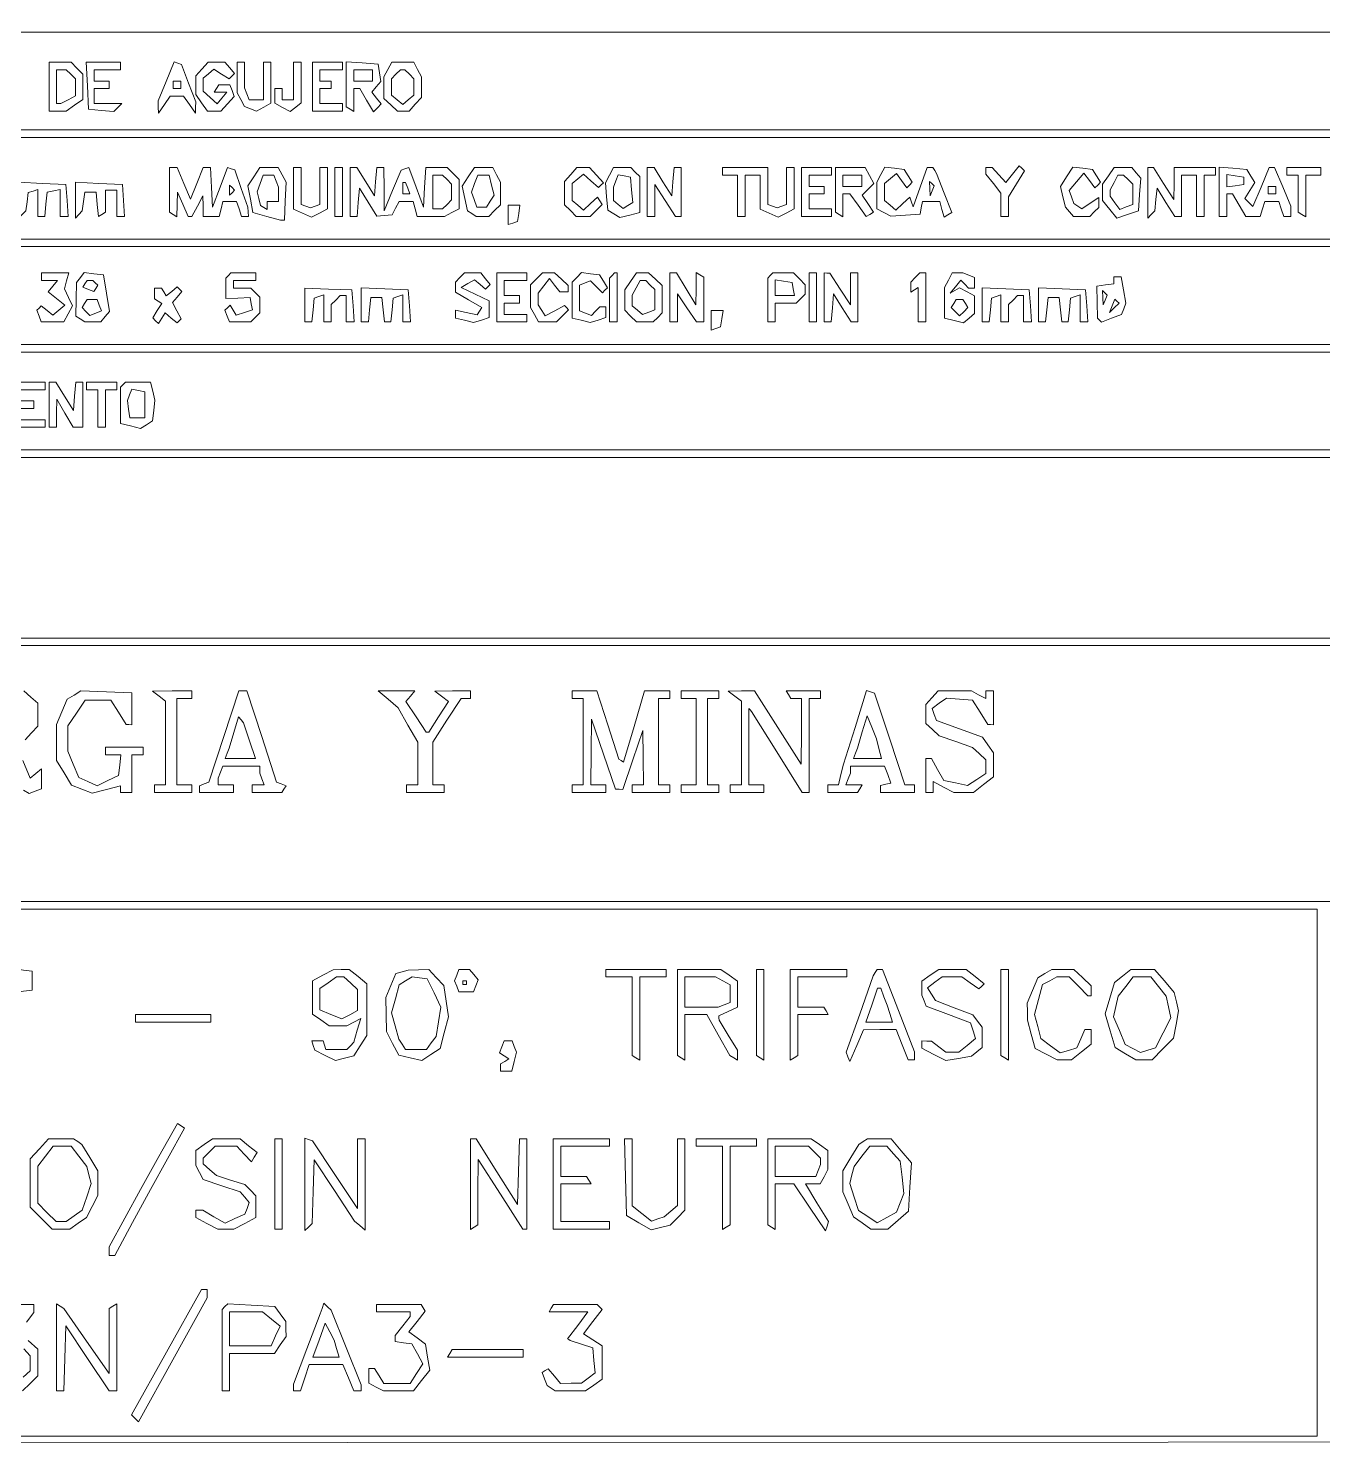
# Paper-space layout 'AN-04-DGE-016' of a CAD drawing. Header units: metres, sheet in millimetres. Extents: x 12 to 194, y 4 to 291.
# Drawn here: x 128.34 to 171.49, y 24.58 to 71.73 of the extents above; entities that cross this region are included whole.
import ezdxf

# ---------------------------------------------------------------- set-up
doc = ezdxf.new("R2010")
doc.units = ezdxf.units.M
doc.layers.add('DGE_CONTORNOS', color=7, linetype='Continuous', lineweight=0)
doc.layers.add('DGE_DATOS', color=7, linetype='Continuous', lineweight=0)

# ---------------------------------------------------------------- blocks, each defined once
blk = doc.blocks.new('LP_REF_DGE_MT_016')
at = {"layer": 'DGE_CONTORNOS'}
for points in [[(29.573, 147.42), (29.573, 24.576), (111.629, 24.607), (193.685, 24.639), (193.716, 147.451), (193.747, 270.264), (111.66, 270.264), (29.573, 270.264)], [(181.08, 69.976), (181.08, 68.346), (121.38, 68.346), (61.68, 68.346), (61.68, 69.976), (61.68, 71.607), (121.38, 71.607), (181.08, 71.607)], [(129.031, 69.788), (129.031, 68.973), (129.316, 68.973), (129.602, 68.973), (129.881, 69.168), (130.159, 69.363), (130.159, 69.786), (130.159, 70.209), (129.962, 70.406), (129.765, 70.603), (129.398, 70.603), (129.031, 70.603)], [(129.758, 70.202), (129.909, 70.051), (129.909, 69.767), (129.909, 69.483), (129.666, 69.354), (129.423, 69.224), (129.352, 69.224), (129.282, 69.224), (129.282, 69.788), (129.282, 70.352), (129.445, 70.352), (129.608, 70.352)], [(130.31, 69.819), (130.348, 69.036), (130.771, 68.995), (131.195, 68.955), (131.329, 69.089), (131.464, 69.224), (131, 69.224), (130.536, 69.224), (130.536, 69.475), (130.536, 69.725), (130.787, 69.725), (131.037, 69.725), (131.037, 69.851), (131.037, 69.976), (130.787, 69.976), (130.536, 69.976), (130.536, 70.164), (130.536, 70.352), (130.975, 70.352), (131.414, 70.352), (131.414, 70.478), (131.414, 70.603), (130.843, 70.603), (130.273, 70.603)], [(132.937, 69.964), (132.668, 69.316), (132.674, 69.113), (132.681, 68.91), (132.878, 69.192), (133.075, 69.475), (133.295, 69.475), (133.515, 69.475), (133.712, 69.192), (133.909, 68.91), (133.915, 69.098), (133.922, 69.286), (133.685, 69.909), (133.449, 70.531), (133.328, 70.571), (133.207, 70.612)], [(134.13, 70.374), (133.922, 70.145), (133.922, 69.837), (133.922, 69.53), (134.117, 69.252), (134.313, 68.973), (134.537, 68.973), (134.761, 68.973), (134.984, 69.219), (135.207, 69.465), (135.133, 69.658), (135.059, 69.851), (134.874, 69.851), (134.689, 69.851), (134.612, 69.725), (134.534, 69.6), (134.745, 69.6), (134.956, 69.6), (134.797, 69.409), (134.639, 69.217), (134.406, 69.428), (134.173, 69.639), (134.173, 69.855), (134.173, 70.071), (134.351, 70.219), (134.529, 70.367), (134.784, 70.208), (135.039, 70.048), (135.126, 70.135), (135.212, 70.221), (135.053, 70.412), (134.895, 70.603), (134.616, 70.603), (134.337, 70.603)], [(135.302, 70.093), (135.302, 69.583), (135.424, 69.356), (135.546, 69.128), (135.746, 69.051), (135.947, 68.974), (136.189, 69.103), (136.43, 69.233), (136.43, 69.918), (136.43, 70.603), (136.305, 70.603), (136.18, 70.603), (136.18, 69.976), (136.18, 69.349), (135.942, 69.349), (135.705, 69.349), (135.629, 69.548), (135.552, 69.746), (135.552, 70.175), (135.552, 70.603), (135.427, 70.603), (135.302, 70.603)], [(137.183, 69.976), (137.183, 69.349), (136.995, 69.349), (136.807, 69.349), (136.807, 69.537), (136.807, 69.725), (136.681, 69.725), (136.556, 69.725), (136.556, 69.479), (136.556, 69.233), (136.815, 69.094), (137.074, 68.955), (137.254, 69.105), (137.434, 69.254), (137.434, 69.929), (137.434, 70.603), (137.308, 70.603), (137.183, 70.603)], [(137.81, 69.788), (137.81, 68.973), (138.312, 68.973), (138.813, 68.973), (138.813, 69.098), (138.813, 69.224), (138.437, 69.224), (138.061, 69.224), (138.061, 69.475), (138.061, 69.725), (138.249, 69.725), (138.437, 69.725), (138.437, 69.851), (138.437, 69.976), (138.249, 69.976), (138.061, 69.976), (138.061, 70.164), (138.061, 70.352), (138.437, 70.352), (138.813, 70.352), (138.813, 70.478), (138.813, 70.603), (138.312, 70.603), (137.81, 70.603)], [(138.939, 69.865), (138.939, 69.113), (139.064, 69.036), (139.19, 68.958), (139.19, 69.342), (139.19, 69.725), (139.288, 69.725), (139.386, 69.725), (139.615, 69.338), (139.844, 68.95), (139.976, 69.082), (140.107, 69.213), (139.947, 69.407), (139.786, 69.6), (139.936, 69.781), (140.087, 69.962), (140.046, 70.251), (140.005, 70.541), (139.472, 70.579), (138.939, 70.618)], [(139.817, 70.164), (139.817, 69.976), (139.503, 69.976), (139.19, 69.976), (139.19, 70.164), (139.19, 70.352), (139.503, 70.352), (139.817, 70.352)], [(140.323, 70.361), (140.193, 70.118), (140.193, 69.753), (140.193, 69.388), (140.422, 69.18), (140.652, 68.973), (140.842, 68.973), (141.032, 68.973), (141.24, 69.202), (141.447, 69.432), (141.447, 69.775), (141.447, 70.118), (141.317, 70.361), (141.188, 70.603), (140.82, 70.603), (140.453, 70.603)], [(141.046, 70.202), (141.196, 70.051), (141.196, 69.778), (141.196, 69.505), (141.008, 69.349), (140.82, 69.193), (140.632, 69.349), (140.444, 69.505), (140.444, 69.778), (140.444, 70.051), (140.594, 70.202), (140.745, 70.352), (140.82, 70.352), (140.895, 70.352)], [(133.42, 69.851), (133.42, 69.725), (133.295, 69.725), (133.17, 69.725), (133.17, 69.851), (133.17, 69.976), (133.295, 69.976), (133.42, 69.976)], [(181.08, 66.402), (181.08, 64.709), (121.38, 64.709), (61.68, 64.709), (61.68, 66.402), (61.68, 68.095), (121.38, 68.095), (181.08, 68.095)], [(133.044, 66.347), (133.044, 65.601), (133.17, 65.524), (133.295, 65.446), (133.305, 65.861), (133.315, 66.276), (133.494, 65.869), (133.672, 65.461), (133.73, 65.461), (133.789, 65.461), (133.976, 65.806), (134.163, 66.151), (134.168, 65.806), (134.173, 65.461), (134.435, 65.461), (134.698, 65.461), (134.764, 65.712), (134.829, 65.963), (135.057, 65.963), (135.285, 65.963), (135.364, 65.712), (135.444, 65.461), (135.561, 65.461), (135.678, 65.461), (135.668, 65.618), (135.658, 65.775), (135.44, 66.394), (135.222, 67.014), (135.099, 67.055), (134.976, 67.096), (134.731, 66.435), (134.486, 65.775), (134.449, 66.433), (134.411, 67.092), (134.291, 67.092), (134.171, 67.092), (133.961, 66.567), (133.751, 66.042), (133.528, 66.567), (133.305, 67.092), (133.175, 67.092), (133.044, 67.092)], [(135.861, 66.789), (135.663, 66.485), (135.747, 66.038), (135.83, 65.591), (136.287, 65.464), (136.744, 65.337), (136.811, 65.337), (136.878, 65.336), (136.905, 65.971), (136.933, 66.605), (136.803, 66.848), (136.672, 67.092), (136.366, 67.092), (136.06, 67.092)], [(137.183, 66.399), (137.183, 65.707), (137.481, 65.571), (137.778, 65.435), (138.045, 65.578), (138.312, 65.721), (138.312, 66.406), (138.312, 67.092), (138.186, 67.092), (138.061, 67.092), (138.061, 66.478), (138.061, 65.864), (137.904, 65.807), (137.747, 65.749), (137.591, 65.804), (137.434, 65.858), (137.434, 66.475), (137.434, 67.092), (137.308, 67.092), (137.183, 67.092)], [(138.563, 66.276), (138.563, 65.461), (138.688, 65.461), (138.813, 65.461), (138.813, 66.276), (138.813, 67.092), (138.688, 67.092), (138.563, 67.092)], [(139.064, 66.276), (139.064, 65.461), (139.182, 65.461), (139.3, 65.461), (139.339, 65.932), (139.378, 66.402), (139.665, 65.94), (139.953, 65.478), (140.208, 65.497), (140.464, 65.516), (140.584, 65.74), (140.704, 65.963), (140.935, 65.963), (141.167, 65.963), (141.233, 65.712), (141.298, 65.461), (141.757, 65.461), (142.216, 65.461), (142.459, 65.591), (142.701, 65.721), (142.701, 66.209), (142.701, 66.698), (142.504, 66.895), (142.307, 67.092), (141.947, 67.092), (141.586, 67.092), (141.548, 66.433), (141.51, 65.775), (141.265, 66.435), (141.02, 67.096), (140.893, 67.053), (140.766, 67.011), (140.485, 66.33), (140.205, 65.649), (140.199, 66.371), (140.193, 67.092), (140.075, 67.092), (139.957, 67.092), (139.918, 66.621), (139.879, 66.151), (139.587, 66.621), (139.295, 67.092), (139.179, 67.092), (139.064, 67.092)], [(143.007, 66.783), (142.805, 66.475), (142.894, 66.062), (142.984, 65.649), (143.125, 65.557), (143.266, 65.465), (143.476, 65.463), (143.687, 65.461), (143.884, 65.658), (144.081, 65.855), (144.081, 66.231), (144.081, 66.606), (143.951, 66.849), (143.821, 67.092), (143.515, 67.092), (143.209, 67.092)], [(146.421, 66.862), (146.213, 66.633), (146.213, 66.244), (146.213, 65.855), (146.41, 65.658), (146.607, 65.461), (146.84, 65.461), (147.073, 65.461), (147.271, 65.66), (147.47, 65.858), (147.393, 65.981), (147.317, 66.105), (147.081, 65.891), (146.845, 65.677), (146.655, 65.836), (146.464, 65.994), (146.464, 66.276), (146.464, 66.559), (146.655, 66.717), (146.845, 66.875), (147.094, 66.65), (147.344, 66.424), (147.426, 66.506), (147.508, 66.588), (147.28, 66.84), (147.052, 67.092), (146.84, 67.092), (146.628, 67.092)], [(147.715, 66.836), (147.578, 66.579), (147.617, 66.127), (147.656, 65.675), (147.856, 65.55), (148.056, 65.424), (148.389, 65.508), (148.722, 65.591), (148.722, 66.191), (148.722, 66.791), (148.571, 66.941), (148.421, 67.092), (148.137, 67.092), (147.852, 67.092)], [(148.972, 66.276), (148.972, 65.461), (149.098, 65.461), (149.223, 65.461), (149.225, 65.994), (149.227, 66.527), (149.57, 65.995), (149.913, 65.463), (150.007, 65.462), (150.101, 65.461), (150.101, 66.276), (150.101, 67.092), (149.983, 67.092), (149.866, 67.092), (149.827, 66.621), (149.788, 66.151), (149.495, 66.621), (149.203, 67.092), (149.088, 67.092), (148.972, 67.092)], [(151.481, 66.966), (151.481, 66.841), (151.732, 66.841), (151.983, 66.841), (151.983, 66.151), (151.983, 65.461), (152.108, 65.461), (152.233, 65.461), (152.233, 66.151), (152.233, 66.841), (152.484, 66.841), (152.735, 66.841), (152.735, 66.274), (152.735, 65.707), (153.033, 65.571), (153.33, 65.435), (153.597, 65.578), (153.864, 65.721), (153.864, 66.406), (153.864, 67.092), (153.738, 67.092), (153.613, 67.092), (153.613, 66.478), (153.613, 65.864), (153.456, 65.807), (153.299, 65.749), (153.143, 65.804), (152.986, 65.858), (152.986, 66.475), (152.986, 67.092), (152.233, 67.092), (151.481, 67.092)], [(154.115, 66.276), (154.115, 65.461), (154.616, 65.461), (155.118, 65.461), (155.118, 65.587), (155.118, 65.712), (154.742, 65.712), (154.365, 65.712), (154.365, 65.963), (154.365, 66.214), (154.616, 66.214), (154.867, 66.214), (154.867, 66.339), (154.867, 66.465), (154.616, 66.465), (154.365, 66.465), (154.365, 66.653), (154.365, 66.841), (154.742, 66.841), (155.118, 66.841), (155.118, 66.966), (155.118, 67.092), (154.616, 67.092), (154.115, 67.092)], [(155.243, 66.347), (155.243, 65.601), (155.369, 65.524), (155.494, 65.446), (155.494, 65.83), (155.494, 66.214), (155.611, 66.214), (155.728, 66.214), (155.997, 65.836), (156.266, 65.458), (156.389, 65.534), (156.511, 65.61), (156.325, 65.894), (156.139, 66.178), (156.331, 66.369), (156.522, 66.561), (156.38, 66.826), (156.238, 67.092), (155.741, 67.092), (155.243, 67.092)], [(156.757, 66.857), (156.623, 66.606), (156.623, 66.164), (156.623, 65.721), (156.855, 65.597), (157.086, 65.473), (157.575, 65.504), (158.064, 65.536), (158.105, 65.749), (158.146, 65.963), (158.436, 65.963), (158.726, 65.963), (158.795, 65.699), (158.864, 65.436), (158.994, 65.516), (159.124, 65.597), (158.869, 66.244), (158.614, 66.891), (158.552, 66.991), (158.49, 67.092), (158.396, 67.092), (158.303, 67.092), (158.068, 66.438), (157.833, 65.783), (157.779, 65.944), (157.726, 66.104), (157.49, 65.891), (157.255, 65.677), (157.064, 65.836), (156.874, 65.994), (156.874, 66.276), (156.874, 66.559), (157.076, 66.727), (157.277, 66.894), (157.451, 66.657), (157.624, 66.42), (157.715, 66.511), (157.806, 66.602), (157.672, 66.816), (157.538, 67.029), (157.215, 67.068), (156.891, 67.107)], [(160.26, 66.983), (160.26, 66.875), (160.511, 66.556), (160.762, 66.237), (160.762, 65.849), (160.762, 65.461), (160.887, 65.461), (161.013, 65.461), (161.013, 65.791), (161.013, 66.121), (161.278, 66.55), (161.543, 66.979), (161.455, 67.067), (161.367, 67.154), (161.142, 66.877), (160.918, 66.6), (160.695, 66.846), (160.472, 67.092), (160.366, 67.092), (160.26, 67.092)], [(162.951, 66.787), (162.741, 66.466), (162.828, 66.121), (162.914, 65.776), (163.045, 65.619), (163.176, 65.461), (163.449, 65.461), (163.722, 65.461), (163.872, 65.612), (164.023, 65.762), (164.023, 65.928), (164.023, 66.094), (163.739, 65.908), (163.456, 65.723), (163.323, 65.811), (163.189, 65.9), (163.111, 66.114), (163.032, 66.327), (163.277, 66.615), (163.521, 66.904), (163.708, 66.662), (163.895, 66.42), (163.986, 66.511), (164.077, 66.602), (163.943, 66.816), (163.809, 67.029), (163.485, 67.068), (163.161, 67.107)], [(164.343, 66.813), (164.148, 66.534), (164.148, 66.262), (164.148, 65.991), (164.386, 65.697), (164.624, 65.404), (164.982, 65.529), (165.34, 65.654), (165.379, 66.194), (165.418, 66.734), (165.269, 66.913), (165.121, 67.092), (164.83, 67.092), (164.539, 67.092)], [(165.653, 66.251), (165.653, 65.411), (165.769, 65.53), (165.885, 65.649), (165.926, 66.026), (165.967, 66.402), (166.259, 65.932), (166.552, 65.461), (166.667, 65.461), (166.782, 65.461), (166.782, 66.151), (166.782, 66.841), (167.033, 66.841), (167.284, 66.841), (167.284, 66.151), (167.284, 65.461), (167.409, 65.461), (167.535, 65.461), (167.535, 66.151), (167.535, 66.841), (167.723, 66.841), (167.911, 66.841), (167.911, 66.966), (167.911, 67.092), (167.221, 67.092), (166.531, 67.092), (166.529, 66.559), (166.527, 66.026), (166.184, 66.558), (165.841, 67.09), (165.747, 67.091), (165.653, 67.092)], [(168.036, 66.284), (168.036, 65.461), (168.162, 65.461), (168.287, 65.461), (168.287, 65.838), (168.287, 66.214), (168.385, 66.214), (168.484, 66.214), (168.706, 65.838), (168.928, 65.461), (169.164, 65.461), (169.399, 65.461), (169.479, 65.712), (169.558, 65.963), (169.792, 65.963), (170.026, 65.963), (170.106, 65.712), (170.185, 65.461), (170.302, 65.461), (170.419, 65.461), (170.419, 65.633), (170.419, 65.804), (170.152, 66.448), (169.884, 67.092), (169.792, 67.092), (169.7, 67.092), (169.43, 66.442), (169.16, 65.792), (169.027, 65.926), (168.894, 66.059), (169.06, 66.325), (169.226, 66.591), (169.089, 66.81), (168.952, 67.029), (168.494, 67.068), (168.036, 67.107)], [(170.294, 66.966), (170.294, 66.841), (170.482, 66.841), (170.67, 66.841), (170.67, 66.221), (170.67, 65.601), (170.795, 65.524), (170.921, 65.446), (170.921, 66.144), (170.921, 66.841), (171.172, 66.841), (171.423, 66.841), (171.423, 66.966), (171.423, 67.092), (170.858, 67.092), (170.294, 67.092)], [(128.027, 66.007), (128.027, 65.411), (128.142, 65.53), (128.257, 65.649), (128.299, 65.953), (128.341, 66.257), (128.498, 66.308), (128.654, 66.36), (128.654, 65.911), (128.654, 65.461), (128.772, 65.461), (128.889, 65.461), (128.929, 65.868), (128.968, 66.274), (129.187, 66.316), (129.407, 66.358), (129.407, 65.909), (129.407, 65.461), (129.54, 65.461), (129.672, 65.461), (129.634, 65.994), (129.595, 66.527), (128.811, 66.565), (128.027, 66.602)], [(129.909, 66.007), (129.909, 65.411), (130.023, 65.53), (130.138, 65.649), (130.18, 65.963), (130.222, 66.276), (130.41, 66.276), (130.598, 66.276), (130.638, 65.866), (130.677, 65.457), (130.795, 65.529), (130.912, 65.601), (130.912, 65.97), (130.912, 66.339), (131.1, 66.339), (131.288, 66.339), (131.288, 65.9), (131.288, 65.461), (131.421, 65.461), (131.553, 65.461), (131.515, 65.994), (131.476, 66.527), (130.692, 66.565), (129.909, 66.602)], [(135.134, 66.256), (135.051, 66.172), (135.051, 66.339), (135.051, 66.506), (135.134, 66.423), (135.218, 66.339)], [(136.605, 66.642), (136.681, 66.444), (136.681, 66.204), (136.681, 65.963), (136.493, 65.963), (136.305, 65.963), (136.305, 65.83), (136.305, 65.697), (136.195, 65.765), (136.084, 65.834), (136.025, 66.06), (135.966, 66.286), (136.069, 66.563), (136.172, 66.841), (136.35, 66.841), (136.529, 66.841)], [(140.991, 66.402), (141.063, 66.214), (140.942, 66.214), (140.82, 66.214), (140.82, 66.402), (140.82, 66.59), (140.869, 66.59), (140.919, 66.59)], [(142.3, 66.69), (142.451, 66.54), (142.451, 66.276), (142.451, 66.013), (142.3, 65.863), (142.15, 65.712), (141.987, 65.712), (141.823, 65.712), (141.823, 66.276), (141.823, 66.841), (141.987, 66.841), (142.15, 66.841)], [(143.784, 66.508), (143.867, 66.175), (143.741, 65.975), (143.615, 65.775), (143.455, 65.775), (143.295, 65.775), (143.202, 66.026), (143.11, 66.276), (143.215, 66.559), (143.32, 66.841), (143.51, 66.841), (143.7, 66.841)], [(148.449, 66.351), (148.489, 65.927), (148.327, 65.826), (148.166, 65.726), (148.005, 65.86), (147.844, 65.994), (147.844, 66.219), (147.844, 66.444), (147.922, 66.649), (148.001, 66.853), (148.204, 66.815), (148.408, 66.776)], [(156.121, 66.653), (156.121, 66.465), (155.808, 66.465), (155.494, 66.465), (155.494, 66.653), (155.494, 66.841), (155.808, 66.841), (156.121, 66.841)], [(158.465, 66.316), (158.399, 66.151), (158.389, 66.391), (158.379, 66.632), (158.455, 66.556), (158.53, 66.48)], [(165.001, 66.69), (165.152, 66.54), (165.152, 66.202), (165.152, 65.864), (164.935, 65.781), (164.719, 65.698), (164.559, 65.917), (164.399, 66.136), (164.399, 66.246), (164.399, 66.356), (164.529, 66.598), (164.659, 66.841), (164.755, 66.841), (164.851, 66.841)], [(168.851, 66.653), (168.851, 66.527), (168.569, 66.487), (168.287, 66.447), (168.287, 66.653), (168.287, 66.858), (168.569, 66.818), (168.851, 66.778)], [(169.918, 66.339), (169.918, 66.214), (169.792, 66.214), (169.667, 66.214), (169.667, 66.339), (169.667, 66.465), (169.792, 66.465), (169.918, 66.465)], [(144.332, 65.514), (144.332, 65.19), (144.489, 65.241), (144.645, 65.293), (144.686, 65.565), (144.726, 65.838), (144.529, 65.838), (144.332, 65.838)], [(181.08, 62.828), (181.08, 61.197), (121.38, 61.197), (61.68, 61.197), (61.68, 62.828), (61.68, 64.458), (121.38, 64.458), (181.08, 64.458)], [(128.78, 63.455), (128.78, 63.329), (129.046, 63.329), (129.312, 63.329), (129.157, 63.142), (129.001, 62.954), (129.28, 62.729), (129.558, 62.503), (129.357, 62.337), (129.156, 62.17), (128.965, 62.328), (128.774, 62.487), (128.699, 62.412), (128.623, 62.337), (128.698, 62.143), (128.772, 61.95), (129.148, 61.95), (129.524, 61.95), (129.666, 62.216), (129.809, 62.483), (129.679, 62.768), (129.549, 63.053), (129.618, 63.317), (129.687, 63.58), (129.233, 63.58), (128.78, 63.58)], [(130.076, 63.43), (129.952, 63.267), (129.936, 62.706), (129.92, 62.146), (130.071, 62.05), (130.222, 61.953), (130.489, 61.952), (130.756, 61.95), (130.902, 62.125), (131.047, 62.301), (130.946, 62.909), (130.845, 63.517), (130.523, 63.555), (130.201, 63.593)], [(130.574, 63.249), (130.654, 63.169), (130.591, 63.066), (130.528, 62.964), (130.344, 63.034), (130.161, 63.105), (130.23, 63.217), (130.3, 63.329), (130.397, 63.329), (130.494, 63.329)], [(135.009, 63.496), (134.925, 63.413), (134.925, 63.07), (134.925, 62.728), (135.328, 62.746), (135.732, 62.765), (135.775, 62.556), (135.818, 62.347), (135.544, 62.26), (135.27, 62.174), (135.167, 62.34), (135.064, 62.507), (134.979, 62.422), (134.894, 62.337), (134.969, 62.143), (135.043, 61.95), (135.398, 61.95), (135.753, 61.95), (135.904, 62.1), (136.054, 62.251), (136.054, 62.514), (136.054, 62.777), (135.904, 62.928), (135.753, 63.078), (135.465, 63.078), (135.176, 63.078), (135.176, 63.204), (135.176, 63.329), (135.552, 63.329), (135.929, 63.329), (135.929, 63.455), (135.929, 63.58), (135.511, 63.58), (135.093, 63.58)], [(142.727, 63.43), (142.576, 63.279), (142.576, 63.112), (142.576, 62.945), (143.015, 62.686), (143.454, 62.427), (143.379, 62.306), (143.305, 62.186), (142.94, 62.266), (142.576, 62.346), (142.576, 62.213), (142.576, 62.08), (142.881, 62.003), (143.185, 61.927), (143.445, 62.009), (143.705, 62.092), (143.705, 62.374), (143.705, 62.656), (143.238, 62.878), (142.772, 63.1), (142.994, 63.225), (143.216, 63.349), (143.401, 63.196), (143.585, 63.043), (143.663, 63.12), (143.741, 63.198), (143.582, 63.389), (143.423, 63.58), (143.15, 63.58), (142.877, 63.58)], [(143.956, 62.765), (143.956, 61.95), (144.457, 61.95), (144.959, 61.95), (144.959, 62.075), (144.959, 62.2), (144.583, 62.2), (144.206, 62.2), (144.206, 62.389), (144.206, 62.577), (144.457, 62.577), (144.708, 62.577), (144.708, 62.702), (144.708, 62.828), (144.457, 62.828), (144.206, 62.828), (144.206, 63.078), (144.206, 63.329), (144.583, 63.329), (144.959, 63.329), (144.959, 63.455), (144.959, 63.58), (144.457, 63.58), (143.956, 63.58)], [(145.282, 63.383), (145.084, 63.186), (145.084, 62.81), (145.084, 62.435), (145.214, 62.192), (145.344, 61.95), (145.644, 61.95), (145.944, 61.95), (146.147, 62.153), (146.351, 62.356), (146.282, 62.425), (146.213, 62.493), (145.891, 62.321), (145.57, 62.149), (145.454, 62.332), (145.339, 62.514), (145.337, 62.71), (145.335, 62.905), (145.523, 63.148), (145.712, 63.392), (145.882, 63.172), (146.053, 62.953), (146.196, 62.953), (146.339, 62.953), (146.339, 63.059), (146.339, 63.165), (146.109, 63.372), (145.88, 63.58), (145.679, 63.58), (145.479, 63.58)], [(146.62, 63.435), (146.464, 63.279), (146.464, 62.679), (146.464, 62.08), (146.769, 62.003), (147.073, 61.927), (147.333, 62.009), (147.593, 62.092), (147.593, 62.272), (147.593, 62.451), (147.492, 62.451), (147.392, 62.451), (147.25, 62.309), (147.108, 62.167), (146.911, 62.243), (146.715, 62.318), (146.715, 62.747), (146.715, 63.177), (146.899, 63.248), (147.084, 63.319), (147.282, 63.121), (147.479, 62.923), (147.563, 63.007), (147.647, 63.09), (147.513, 63.304), (147.379, 63.517), (147.078, 63.554), (146.776, 63.591)], [(147.802, 63.496), (147.718, 63.413), (147.718, 62.681), (147.718, 61.95), (147.844, 61.95), (147.969, 61.95), (147.969, 62.765), (147.969, 63.58), (147.927, 63.58), (147.885, 63.58)], [(148.415, 63.301), (148.22, 63.023), (148.22, 62.683), (148.22, 62.344), (148.417, 62.147), (148.614, 61.95), (148.894, 61.95), (149.173, 61.95), (149.324, 62.1), (149.474, 62.251), (149.474, 62.708), (149.474, 63.165), (149.245, 63.372), (149.015, 63.58), (148.813, 63.58), (148.61, 63.58)], [(149.073, 63.179), (149.223, 63.028), (149.223, 62.69), (149.223, 62.353), (149.019, 62.274), (148.815, 62.196), (148.643, 62.339), (148.471, 62.482), (148.471, 62.663), (148.471, 62.844), (148.601, 63.087), (148.73, 63.329), (148.826, 63.329), (148.922, 63.329)], [(149.725, 62.765), (149.725, 61.95), (149.85, 61.95), (149.976, 61.95), (149.976, 62.418), (149.976, 62.886), (150.294, 62.418), (150.612, 61.95), (150.733, 61.95), (150.854, 61.95), (150.854, 62.695), (150.854, 63.44), (150.728, 63.517), (150.603, 63.595), (150.598, 63.054), (150.593, 62.514), (150.272, 63.047), (149.95, 63.58), (149.838, 63.58), (149.725, 63.58)], [(153.069, 63.496), (152.986, 63.413), (152.986, 62.681), (152.986, 61.95), (153.111, 61.95), (153.237, 61.95), (153.237, 62.263), (153.237, 62.577), (153.588, 62.577), (153.939, 62.577), (154.09, 62.727), (154.24, 62.878), (154.24, 63.032), (154.24, 63.186), (154.043, 63.383), (153.846, 63.58), (153.499, 63.58), (153.153, 63.58)], [(153.84, 63.047), (153.882, 62.828), (153.559, 62.828), (153.237, 62.828), (153.237, 63.087), (153.237, 63.347), (153.518, 63.307), (153.799, 63.267)], [(154.365, 62.765), (154.365, 61.95), (154.491, 61.95), (154.616, 61.95), (154.616, 62.765), (154.616, 63.58), (154.491, 63.58), (154.365, 63.58)], [(154.867, 62.765), (154.867, 61.95), (154.985, 61.95), (155.103, 61.95), (155.142, 62.42), (155.181, 62.89), (155.473, 62.42), (155.766, 61.95), (155.881, 61.95), (155.996, 61.95), (155.996, 62.765), (155.996, 63.58), (155.871, 63.58), (155.745, 63.58), (155.743, 63.047), (155.741, 62.514), (155.398, 63.046), (155.055, 63.578), (154.961, 63.579), (154.867, 63.58)], [(157.902, 63.43), (157.752, 63.279), (157.752, 63.109), (157.752, 62.938), (157.877, 63.016), (158.003, 63.093), (158.003, 62.521), (158.003, 61.95), (158.128, 61.95), (158.254, 61.95), (158.254, 62.765), (158.254, 63.58), (158.153, 63.58), (158.053, 63.58)], [(159.01, 63.337), (158.881, 63.095), (158.881, 62.587), (158.881, 62.08), (159.196, 62.001), (159.511, 61.922), (159.697, 62.076), (159.884, 62.231), (159.884, 62.525), (159.884, 62.819), (159.631, 62.954), (159.377, 63.09), (159.223, 62.997), (159.069, 62.905), (159.245, 63.122), (159.422, 63.34), (159.553, 63.209), (159.683, 63.078), (159.784, 63.078), (159.884, 63.078), (159.884, 63.253), (159.884, 63.428), (159.686, 63.504), (159.487, 63.58), (159.314, 63.58), (159.14, 63.58)], [(164.524, 63.338), (164.524, 63.221), (164.242, 63.181), (163.96, 63.141), (163.971, 62.608), (163.982, 62.074), (164.048, 62.008), (164.113, 61.943), (164.448, 62.07), (164.782, 62.197), (164.855, 62.388), (164.928, 62.579), (164.846, 63.017), (164.764, 63.455), (164.644, 63.455), (164.524, 63.455)], [(132.542, 62.898), (132.542, 62.717), (132.665, 62.641), (132.788, 62.565), (132.639, 62.326), (132.489, 62.086), (132.585, 61.99), (132.681, 61.894), (132.791, 62.071), (132.9, 62.247), (133.1, 62.08), (133.301, 61.914), (133.371, 61.984), (133.441, 62.054), (133.296, 62.323), (133.152, 62.593), (133.304, 62.776), (133.456, 62.959), (133.379, 63.037), (133.301, 63.114), (133.121, 62.965), (132.941, 62.815), (132.86, 62.947), (132.778, 63.078), (132.66, 63.078), (132.542, 63.078)], [(137.559, 62.513), (137.559, 61.95), (137.677, 61.95), (137.794, 61.95), (137.833, 62.348), (137.873, 62.746), (138.03, 62.797), (138.186, 62.848), (138.186, 62.399), (138.186, 61.95), (138.312, 61.95), (138.437, 61.95), (138.437, 62.238), (138.437, 62.527), (138.588, 62.677), (138.738, 62.828), (138.839, 62.828), (138.939, 62.828), (138.939, 62.389), (138.939, 61.95), (139.071, 61.95), (139.204, 61.95), (139.166, 62.483), (139.127, 63.016), (138.343, 63.046), (137.559, 63.076)], [(139.441, 62.52), (139.441, 61.95), (139.558, 61.95), (139.675, 61.95), (139.715, 62.357), (139.754, 62.765), (139.942, 62.765), (140.13, 62.765), (140.17, 62.357), (140.209, 61.95), (140.318, 61.95), (140.428, 61.95), (140.467, 62.348), (140.507, 62.746), (140.663, 62.797), (140.82, 62.848), (140.82, 62.399), (140.82, 61.95), (140.953, 61.95), (141.085, 61.95), (141.047, 62.483), (141.008, 63.016), (140.224, 63.053), (139.441, 63.09)], [(160.135, 62.52), (160.135, 61.95), (160.252, 61.95), (160.37, 61.95), (160.409, 62.348), (160.448, 62.746), (160.605, 62.797), (160.762, 62.848), (160.762, 62.399), (160.762, 61.95), (160.887, 61.95), (161.013, 61.95), (161.013, 62.238), (161.013, 62.527), (161.163, 62.677), (161.314, 62.828), (161.414, 62.828), (161.514, 62.828), (161.514, 62.389), (161.514, 61.95), (161.647, 61.95), (161.78, 61.95), (161.741, 62.483), (161.703, 63.016), (160.919, 63.053), (160.135, 63.09)], [(162.016, 62.52), (162.016, 61.95), (162.134, 61.95), (162.251, 61.95), (162.29, 62.357), (162.33, 62.765), (162.518, 62.765), (162.706, 62.765), (162.745, 62.357), (162.785, 61.95), (162.894, 61.95), (163.004, 61.95), (163.043, 62.348), (163.082, 62.746), (163.239, 62.797), (163.396, 62.848), (163.396, 62.399), (163.396, 61.95), (163.528, 61.95), (163.661, 61.95), (163.622, 62.483), (163.584, 63.016), (162.8, 63.053), (162.016, 63.09)], [(164.234, 62.679), (164.168, 62.514), (164.158, 62.754), (164.148, 62.995), (164.224, 62.919), (164.3, 62.843)], [(130.708, 62.509), (130.782, 62.316), (130.588, 62.242), (130.393, 62.167), (130.262, 62.298), (130.131, 62.429), (130.215, 62.566), (130.3, 62.702), (130.467, 62.702), (130.634, 62.702)], [(151.105, 62.002), (151.105, 61.678), (151.261, 61.73), (151.418, 61.781), (151.458, 62.054), (151.498, 62.326), (151.301, 62.326), (151.105, 62.326)], [(159.577, 62.566), (159.661, 62.429), (159.522, 62.29), (159.382, 62.15), (159.243, 62.29), (159.103, 62.429), (159.187, 62.566), (159.272, 62.702), (159.382, 62.702), (159.493, 62.702)], [(164.54, 62.418), (164.384, 62.263), (164.47, 62.488), (164.555, 62.713), (164.626, 62.643), (164.696, 62.573)], [(181.08, 59.316), (181.08, 57.686), (121.38, 57.686), (61.68, 57.686), (61.68, 59.316), (61.68, 60.946), (121.38, 60.946), (181.08, 60.946)], [(127.776, 59.191), (127.776, 58.438), (128.341, 58.438), (128.905, 58.438), (128.905, 58.563), (128.905, 58.689), (128.466, 58.689), (128.027, 58.689), (128.027, 58.877), (128.027, 59.065), (128.278, 59.065), (128.529, 59.065), (128.529, 59.191), (128.529, 59.316), (128.278, 59.316), (128.027, 59.316), (128.027, 59.504), (128.027, 59.692), (128.466, 59.692), (128.905, 59.692), (128.905, 59.818), (128.905, 59.943), (128.341, 59.943), (127.776, 59.943)], [(129.031, 59.191), (129.031, 58.438), (129.156, 58.438), (129.282, 58.438), (129.284, 58.908), (129.287, 59.379), (129.56, 58.908), (129.832, 58.438), (129.996, 58.438), (130.159, 58.438), (130.159, 59.191), (130.159, 59.943), (130.042, 59.943), (129.924, 59.943), (129.885, 59.473), (129.846, 59.002), (129.553, 59.473), (129.261, 59.943), (129.146, 59.943), (129.031, 59.943)], [(130.285, 59.818), (130.285, 59.692), (130.473, 59.692), (130.661, 59.692), (130.661, 59.065), (130.661, 58.438), (130.787, 58.438), (130.912, 58.438), (130.912, 59.065), (130.912, 59.692), (131.1, 59.692), (131.288, 59.692), (131.288, 59.818), (131.288, 59.943), (130.787, 59.943), (130.285, 59.943)], [(131.497, 59.859), (131.414, 59.776), (131.414, 59.172), (131.414, 58.568), (131.747, 58.485), (132.08, 58.401), (132.28, 58.526), (132.48, 58.651), (132.521, 58.999), (132.562, 59.346), (132.487, 59.645), (132.412, 59.943), (131.997, 59.943), (131.581, 59.943)], [(132.229, 59.189), (132.229, 58.752), (131.978, 58.752), (131.727, 58.752), (131.686, 59.043), (131.645, 59.334), (131.717, 59.522), (131.789, 59.711), (132.009, 59.668), (132.229, 59.626)], [(181.08, 54.425), (181.08, 51.415), (121.38, 51.415), (61.68, 51.415), (61.68, 54.425), (61.68, 57.435), (121.38, 57.435), (181.08, 57.435)], [(193.497, 46.9), (193.497, 42.636), (118.307, 42.636), (43.118, 42.636), (43.118, 46.9), (43.118, 51.164), (118.307, 51.164), (193.497, 51.164)], [(129.865, 49.519), (129.634, 49.383), (129.458, 48.96), (129.282, 48.538), (129.282, 47.939), (129.282, 47.339), (129.533, 46.928), (129.783, 46.517), (130.128, 46.382), (130.473, 46.246), (130.943, 46.367), (131.414, 46.489), (131.414, 46.381), (131.414, 46.273), (131.602, 46.273), (131.79, 46.273), (131.79, 46.9), (131.79, 47.527), (131.978, 47.527), (132.166, 47.527), (132.166, 47.652), (132.166, 47.778), (131.539, 47.778), (130.912, 47.778), (130.912, 47.652), (130.912, 47.527), (131.171, 47.527), (131.43, 47.527), (131.391, 47.183), (131.351, 46.839), (130.992, 46.668), (130.633, 46.496), (130.327, 46.636), (130.021, 46.775), (129.839, 47.21), (129.658, 47.644), (129.658, 48.069), (129.658, 48.493), (129.945, 48.919), (130.232, 49.345), (130.664, 49.345), (131.095, 49.345), (131.348, 48.943), (131.602, 48.54), (131.696, 48.535), (131.79, 48.53), (131.79, 49.063), (131.79, 49.596), (130.943, 49.625), (130.097, 49.655)], [(132.699, 49.484), (132.919, 49.318), (132.919, 47.921), (132.919, 46.524), (132.731, 46.524), (132.542, 46.524), (132.542, 46.398), (132.542, 46.273), (133.17, 46.273), (133.797, 46.273), (133.797, 46.398), (133.797, 46.524), (133.546, 46.524), (133.295, 46.524), (133.295, 47.966), (133.295, 49.408), (133.546, 49.408), (133.797, 49.408), (133.797, 49.534), (133.797, 49.659), (133.138, 49.655), (132.48, 49.651)], [(134.858, 48.138), (134.362, 46.618), (134.205, 46.557), (134.047, 46.497), (134.047, 46.385), (134.047, 46.273), (134.612, 46.273), (135.176, 46.273), (135.176, 46.398), (135.176, 46.524), (134.925, 46.524), (134.675, 46.524), (134.675, 46.639), (134.675, 46.754), (134.751, 46.952), (134.827, 47.151), (135.44, 47.151), (136.054, 47.151), (136.054, 47.036), (136.054, 46.92), (136.13, 46.722), (136.206, 46.524), (136.005, 46.524), (135.803, 46.524), (135.803, 46.398), (135.803, 46.273), (136.298, 46.273), (136.792, 46.273), (136.861, 46.385), (136.931, 46.497), (136.774, 46.557), (136.617, 46.618), (136.122, 48.138), (135.627, 49.659), (135.49, 49.659), (135.353, 49.659)], [(140.337, 49.376), (140.668, 49.095), (140.995, 48.519), (141.322, 47.944), (141.322, 47.234), (141.322, 46.524), (141.134, 46.524), (140.946, 46.524), (140.946, 46.398), (140.946, 46.273), (141.573, 46.273), (142.2, 46.273), (142.2, 46.398), (142.2, 46.524), (142.012, 46.524), (141.823, 46.524), (141.823, 47.235), (141.823, 47.946), (142.294, 48.676), (142.764, 49.406), (142.921, 49.407), (143.078, 49.408), (143.078, 49.534), (143.078, 49.659), (142.482, 49.655), (141.886, 49.651), (142.114, 49.478), (142.342, 49.305), (142.019, 48.792), (141.695, 48.279), (141.65, 48.279), (141.606, 48.279), (141.268, 48.79), (140.93, 49.301), (141.079, 49.48), (141.227, 49.659), (140.616, 49.658), (140.005, 49.658)], [(146.464, 49.534), (146.464, 49.408), (146.652, 49.408), (146.84, 49.408), (146.84, 47.966), (146.84, 46.524), (146.652, 46.524), (146.464, 46.524), (146.464, 46.398), (146.464, 46.273), (147.028, 46.273), (147.593, 46.273), (147.593, 46.398), (147.593, 46.524), (147.342, 46.524), (147.091, 46.524), (147.101, 47.621), (147.111, 48.718), (147.512, 47.549), (147.913, 46.379), (148.035, 46.377), (148.157, 46.374), (148.491, 47.358), (148.825, 48.342), (148.836, 47.433), (148.847, 46.524), (148.659, 46.524), (148.471, 46.524), (148.471, 46.398), (148.471, 46.273), (149.098, 46.273), (149.725, 46.273), (149.725, 46.398), (149.725, 46.524), (149.537, 46.524), (149.349, 46.524), (149.349, 47.966), (149.349, 49.408), (149.537, 49.408), (149.725, 49.408), (149.725, 49.534), (149.725, 49.659), (149.304, 49.659), (148.882, 49.659), (148.532, 48.472), (148.181, 47.285), (148.102, 47.334), (148.022, 47.384), (147.658, 48.521), (147.295, 49.659), (146.879, 49.659), (146.464, 49.659)], [(150.101, 49.534), (150.101, 49.408), (150.352, 49.408), (150.603, 49.408), (150.603, 47.966), (150.603, 46.524), (150.352, 46.524), (150.101, 46.524), (150.101, 46.398), (150.101, 46.273), (150.728, 46.273), (151.355, 46.273), (151.355, 46.398), (151.355, 46.524), (151.167, 46.524), (150.979, 46.524), (150.979, 47.966), (150.979, 49.408), (151.167, 49.408), (151.355, 49.408), (151.355, 49.534), (151.355, 49.659), (150.728, 49.659), (150.101, 49.659)], [(151.888, 49.484), (152.108, 49.318), (152.108, 47.921), (152.108, 46.524), (151.92, 46.524), (151.732, 46.524), (151.732, 46.398), (151.732, 46.273), (152.296, 46.273), (152.86, 46.273), (152.86, 46.398), (152.86, 46.524), (152.61, 46.524), (152.359, 46.524), (152.359, 47.799), (152.359, 49.074), (152.405, 49.021), (152.451, 48.969), (153.293, 47.621), (154.135, 46.273), (154.25, 46.273), (154.365, 46.273), (154.365, 47.84), (154.365, 49.408), (154.554, 49.408), (154.742, 49.408), (154.742, 49.534), (154.742, 49.659), (154.17, 49.659), (153.598, 49.659), (153.676, 49.534), (153.753, 49.408), (153.934, 49.408), (154.115, 49.408), (154.111, 48.311), (154.107, 47.213), (153.327, 48.435), (152.547, 49.656), (152.108, 49.654), (151.669, 49.651)], [(155.897, 48.441), (155.51, 47.213), (155.426, 46.868), (155.342, 46.524), (155.167, 46.524), (154.993, 46.524), (154.993, 46.398), (154.993, 46.273), (155.487, 46.273), (155.981, 46.273), (156.059, 46.398), (156.136, 46.524), (155.865, 46.524), (155.593, 46.524), (155.669, 46.722), (155.745, 46.92), (155.745, 47.036), (155.745, 47.151), (156.314, 47.151), (156.882, 47.151), (156.988, 46.868), (157.094, 46.586), (156.921, 46.546), (156.748, 46.505), (156.748, 46.389), (156.748, 46.273), (157.313, 46.273), (157.877, 46.273), (157.877, 46.398), (157.877, 46.524), (157.717, 46.524), (157.556, 46.524), (157.052, 48.051), (156.549, 49.579), (156.416, 49.623), (156.283, 49.668)], [(158.461, 49.43), (158.254, 49.2), (158.254, 48.885), (158.254, 48.569), (158.479, 48.365), (158.705, 48.161), (159.257, 47.966), (159.809, 47.771), (160.035, 47.567), (160.26, 47.363), (160.26, 47.134), (160.26, 46.906), (159.952, 46.704), (159.643, 46.501), (159.249, 46.588), (158.854, 46.675), (158.648, 47.037), (158.442, 47.4), (158.348, 47.401), (158.254, 47.401), (158.254, 46.837), (158.254, 46.273), (158.379, 46.273), (158.504, 46.273), (158.504, 46.453), (158.504, 46.634), (158.849, 46.454), (159.194, 46.274), (159.522, 46.274), (159.85, 46.273), (160.181, 46.533), (160.511, 46.793), (160.511, 47.195), (160.511, 47.597), (160.329, 47.856), (160.147, 48.116), (159.381, 48.395), (158.615, 48.675), (158.539, 48.871), (158.464, 49.068), (158.703, 49.244), (158.943, 49.419), (159.381, 49.382), (159.818, 49.345), (160.07, 48.943), (160.323, 48.54), (160.417, 48.535), (160.511, 48.53), (160.511, 49.095), (160.511, 49.659), (160.386, 49.659), (160.26, 49.659), (160.26, 49.529), (160.26, 49.399), (160.018, 49.529), (159.775, 49.659), (159.222, 49.659), (158.669, 49.659)], [(135.716, 47.997), (135.914, 47.401), (135.406, 47.401), (134.899, 47.401), (134.966, 47.577), (135.033, 47.752), (135.188, 48.27), (135.344, 48.789), (135.431, 48.691), (135.519, 48.593)], [(156.693, 47.733), (156.776, 47.401), (156.31, 47.401), (155.844, 47.401), (155.911, 47.577), (155.978, 47.752), (156.139, 48.288), (156.299, 48.824), (156.454, 48.444), (156.609, 48.064)], [(171.297, 33.606), (171.297, 24.827), (120.502, 24.827), (69.707, 24.827), (69.707, 33.606), (69.707, 42.385), (120.502, 42.385), (171.297, 42.385)], [(127.825, 40.199), (127.75, 40.002), (127.825, 39.805), (127.901, 39.608), (128.184, 39.648), (128.466, 39.688), (128.466, 40.002), (128.466, 40.316), (128.184, 40.356), (127.901, 40.396)], [(138.155, 40.181), (137.81, 39.994), (137.81, 39.441), (137.81, 38.887), (138.089, 38.692), (138.368, 38.497), (138.661, 38.497), (138.955, 38.497), (139.189, 38.622), (139.423, 38.747), (139.308, 38.348), (139.194, 37.95), (139.076, 37.831), (138.958, 37.713), (138.609, 37.713), (138.259, 37.713), (138.212, 37.854), (138.165, 37.995), (137.977, 37.995), (137.789, 37.995), (137.84, 37.839), (137.891, 37.682), (138.236, 37.514), (138.581, 37.346), (138.884, 37.422), (139.187, 37.498), (139.407, 37.835), (139.628, 38.172), (139.628, 39.035), (139.629, 39.898), (139.333, 40.138), (139.036, 40.378), (138.768, 40.373), (138.5, 40.368)], [(139.086, 39.92), (139.315, 39.712), (139.315, 39.36), (139.315, 39.007), (139.053, 38.867), (138.791, 38.727), (138.426, 38.878), (138.061, 39.029), (138.061, 39.383), (138.061, 39.737), (138.34, 39.932), (138.618, 40.127), (138.737, 40.127), (138.856, 40.127)], [(140.801, 40.294), (140.594, 40.239), (140.425, 39.838), (140.256, 39.438), (140.266, 38.873), (140.276, 38.309), (140.483, 37.912), (140.69, 37.515), (141.074, 37.43), (141.457, 37.346), (141.761, 37.545), (142.064, 37.744), (142.206, 38.268), (142.347, 38.793), (142.268, 39.316), (142.19, 39.84), (141.939, 40.109), (141.688, 40.378), (141.348, 40.364), (141.008, 40.349)], [(141.866, 39.593), (142.096, 39.122), (142.013, 38.633), (141.931, 38.144), (141.773, 37.929), (141.616, 37.713), (141.266, 37.713), (140.917, 37.713), (140.806, 37.886), (140.696, 38.058), (140.572, 38.493), (140.449, 38.928), (140.576, 39.398), (140.702, 39.868), (140.918, 39.997), (141.134, 40.125), (141.385, 40.095), (141.635, 40.065)], [(142.621, 40.19), (142.549, 40.002), (142.621, 39.814), (142.694, 39.626), (142.935, 39.626), (143.176, 39.626), (143.255, 39.83), (143.333, 40.034), (143.19, 40.206), (143.047, 40.378), (142.87, 40.378), (142.694, 40.378)], [(147.593, 40.253), (147.593, 40.127), (148.032, 40.127), (148.471, 40.127), (148.471, 38.818), (148.471, 37.508), (148.596, 37.431), (148.722, 37.353), (148.722, 38.74), (148.722, 40.127), (149.161, 40.127), (149.6, 40.127), (149.6, 40.253), (149.6, 40.378), (148.596, 40.378), (147.593, 40.378)], [(149.976, 38.943), (149.976, 37.508), (150.101, 37.431), (150.227, 37.353), (150.227, 38.113), (150.227, 38.873), (150.591, 38.873), (150.955, 38.873), (151.339, 38.194), (151.722, 37.514), (151.852, 37.434), (151.983, 37.353), (151.982, 37.518), (151.981, 37.682), (151.672, 38.183), (151.363, 38.685), (151.359, 38.759), (151.355, 38.833), (151.669, 38.976), (151.983, 39.119), (151.983, 39.553), (151.983, 39.988), (151.704, 40.183), (151.425, 40.378), (150.7, 40.378), (149.976, 40.378)], [(151.489, 39.998), (151.732, 39.868), (151.732, 39.572), (151.732, 39.276), (151.533, 39.2), (151.335, 39.124), (150.781, 39.124), (150.227, 39.124), (150.227, 39.626), (150.227, 40.127), (150.737, 40.127), (151.246, 40.127)], [(152.61, 38.943), (152.61, 37.508), (152.735, 37.431), (152.86, 37.353), (152.86, 38.866), (152.86, 40.378), (152.735, 40.378), (152.61, 40.378)], [(153.738, 38.866), (153.738, 37.353), (153.864, 37.431), (153.989, 37.508), (153.989, 38.191), (153.989, 38.873), (154.498, 38.873), (155.007, 38.873), (154.93, 38.999), (154.852, 39.124), (154.421, 39.124), (153.989, 39.124), (153.989, 39.626), (153.989, 40.127), (154.804, 40.127), (155.62, 40.127), (155.62, 40.253), (155.62, 40.378), (154.679, 40.378), (153.738, 40.378)], [(156.572, 40.271), (156.506, 40.164), (156.053, 38.891), (155.6, 37.617), (155.66, 37.461), (155.72, 37.306), (155.952, 37.837), (156.184, 38.369), (156.727, 38.37), (157.27, 38.372), (157.467, 37.87), (157.664, 37.368), (157.771, 37.368), (157.877, 37.368), (157.877, 37.498), (157.877, 37.628), (157.346, 39.003), (156.815, 40.378), (156.726, 40.378), (156.638, 40.378)], [(158.407, 40.183), (158.128, 39.988), (158.128, 39.754), (158.128, 39.521), (158.2, 39.334), (158.271, 39.148), (159.011, 38.871), (159.75, 38.595), (159.833, 38.334), (159.916, 38.074), (159.635, 37.846), (159.354, 37.619), (159.142, 37.619), (158.929, 37.619), (158.685, 37.803), (158.442, 37.987), (158.285, 37.991), (158.128, 37.995), (158.128, 37.873), (158.128, 37.751), (158.524, 37.546), (158.919, 37.342), (159.35, 37.412), (159.781, 37.482), (159.958, 37.628), (160.135, 37.775), (160.135, 38.112), (160.135, 38.449), (159.978, 38.655), (159.821, 38.86), (159.198, 39.101), (158.576, 39.342), (158.446, 39.554), (158.316, 39.766), (158.56, 39.947), (158.803, 40.127), (159.128, 40.127), (159.452, 40.127), (159.739, 39.926), (160.026, 39.726), (160.112, 39.812), (160.198, 39.898), (159.901, 40.138), (159.605, 40.378), (159.145, 40.378), (158.686, 40.378)], [(160.762, 38.943), (160.762, 37.508), (160.887, 37.431), (161.013, 37.353), (161.013, 38.866), (161.013, 40.378), (160.887, 40.378), (160.762, 40.378)], [(162.224, 40.236), (161.993, 40.102), (161.816, 39.68), (161.64, 39.258), (161.641, 38.971), (161.641, 38.685), (161.772, 38.215), (161.902, 37.745), (162.267, 37.557), (162.631, 37.368), (162.871, 37.368), (163.111, 37.368), (163.442, 37.628), (163.772, 37.888), (163.772, 38.13), (163.772, 38.372), (163.667, 38.372), (163.561, 38.372), (163.423, 38.069), (163.286, 37.766), (163.012, 37.679), (162.738, 37.593), (162.414, 37.835), (162.09, 38.077), (161.986, 38.477), (161.882, 38.878), (162.016, 39.375), (162.15, 39.872), (162.388, 40), (162.627, 40.127), (162.829, 40.127), (163.031, 40.127), (163.344, 39.814), (163.658, 39.5), (163.715, 39.5), (163.772, 39.5), (163.772, 39.667), (163.772, 39.833), (163.482, 40.106), (163.191, 40.378), (162.823, 40.374), (162.455, 40.371)], [(164.817, 40.156), (164.546, 39.939), (164.393, 39.416), (164.24, 38.893), (164.406, 38.332), (164.571, 37.771), (164.912, 37.57), (165.253, 37.368), (165.526, 37.368), (165.798, 37.368), (166.155, 37.726), (166.513, 38.083), (166.599, 38.54), (166.684, 38.997), (166.608, 39.302), (166.531, 39.606), (166.207, 39.992), (165.882, 40.378), (165.485, 40.375), (165.089, 40.373)], [(166.012, 39.808), (166.263, 39.489), (166.342, 39.128), (166.421, 38.768), (166.165, 38.265), (165.908, 37.763), (165.66, 37.684), (165.412, 37.605), (165.156, 37.742), (164.9, 37.879), (164.708, 38.339), (164.516, 38.799), (164.592, 39.144), (164.667, 39.489), (164.919, 39.808), (165.17, 40.127), (165.465, 40.127), (165.76, 40.127)], [(142.952, 39.939), (142.952, 39.877), (142.89, 39.877), (142.827, 39.877), (142.827, 39.939), (142.827, 40.002), (142.89, 40.002), (142.952, 40.002)], [(156.86, 39.469), (156.966, 39.187), (157.054, 38.905), (157.142, 38.622), (156.702, 38.622), (156.262, 38.622), (156.454, 39.187), (156.647, 39.751), (156.701, 39.751), (156.755, 39.751)], [(131.915, 38.748), (131.915, 38.622), (133.17, 38.622), (134.424, 38.622), (134.424, 38.748), (134.424, 38.873), (133.17, 38.873), (131.915, 38.873)], [(144.122, 37.795), (144.045, 37.594), (144.202, 37.497), (144.359, 37.4), (144.22, 37.314), (144.081, 37.228), (144.081, 37.11), (144.081, 36.992), (144.267, 36.992), (144.453, 36.992), (144.531, 37.305), (144.61, 37.619), (144.537, 37.807), (144.465, 37.995), (144.332, 37.995), (144.199, 37.995)], [(132.695, 34.141), (132.078, 33.041), (131.558, 32.09), (131.037, 31.139), (131.037, 30.993), (131.037, 30.847), (131.131, 30.848), (131.226, 30.849), (131.819, 31.945), (132.413, 33.041), (132.982, 34.067), (133.551, 35.093), (133.432, 35.166), (133.313, 35.24)], [(128.711, 34.403), (128.404, 34.071), (128.404, 33.264), (128.404, 32.458), (128.77, 32.091), (129.137, 31.725), (129.432, 31.725), (129.727, 31.725), (130.007, 31.92), (130.286, 32.116), (130.474, 32.478), (130.661, 32.841), (130.661, 33.255), (130.66, 33.669), (130.394, 34.107), (130.128, 34.546), (129.987, 34.639), (129.846, 34.731), (129.432, 34.733), (129.019, 34.735)], [(130.028, 34.15), (130.29, 33.816), (130.362, 33.529), (130.434, 33.243), (130.287, 32.798), (130.14, 32.352), (129.871, 32.164), (129.602, 31.975), (129.436, 31.975), (129.27, 31.975), (128.962, 32.283), (128.654, 32.591), (128.654, 33.207), (128.654, 33.823), (128.914, 34.153), (129.174, 34.484), (129.47, 34.484), (129.765, 34.484)], [(134.201, 34.539), (133.922, 34.344), (133.922, 34.092), (133.922, 33.84), (134.046, 33.608), (134.17, 33.376), (134.789, 33.17), (135.408, 32.965), (135.557, 32.785), (135.706, 32.606), (135.633, 32.415), (135.56, 32.224), (135.229, 32.074), (134.899, 31.923), (134.526, 32.137), (134.153, 32.352), (134.037, 32.352), (133.922, 32.352), (133.922, 32.229), (133.922, 32.107), (134.292, 31.916), (134.662, 31.725), (134.925, 31.725), (135.189, 31.725), (135.559, 31.916), (135.929, 32.107), (135.929, 32.471), (135.929, 32.835), (135.742, 33.022), (135.555, 33.209), (135.083, 33.361), (134.612, 33.512), (134.392, 33.704), (134.173, 33.896), (134.173, 33.993), (134.173, 34.09), (134.37, 34.287), (134.567, 34.484), (134.929, 34.484), (135.292, 34.484), (135.534, 34.223), (135.777, 33.963), (135.873, 34.118), (135.969, 34.274), (135.684, 34.504), (135.399, 34.735), (134.939, 34.735), (134.48, 34.735)], [(136.556, 33.23), (136.556, 31.725), (136.681, 31.725), (136.807, 31.725), (136.807, 33.23), (136.807, 34.735), (136.681, 34.735), (136.556, 34.735)], [(137.559, 33.215), (137.559, 31.674), (137.679, 31.794), (137.799, 31.914), (137.836, 32.973), (137.873, 34.032), (138.544, 33.008), (139.215, 31.985), (139.39, 31.84), (139.566, 31.694), (139.566, 33.214), (139.566, 34.735), (139.441, 34.735), (139.315, 34.735), (139.315, 33.574), (139.315, 32.414), (138.563, 33.543), (137.812, 34.671), (137.685, 34.713), (137.559, 34.755)], [(143.078, 33.222), (143.078, 31.71), (143.203, 31.787), (143.329, 31.865), (143.33, 32.955), (143.331, 34.045), (144.079, 32.885), (144.826, 31.725), (144.893, 31.725), (144.959, 31.725), (144.959, 33.23), (144.959, 34.735), (144.838, 34.735), (144.718, 34.735), (144.682, 33.637), (144.645, 32.54), (143.956, 33.637), (143.266, 34.734), (143.172, 34.734), (143.078, 34.735)], [(145.837, 33.23), (145.837, 31.725), (146.778, 31.725), (147.718, 31.725), (147.718, 31.85), (147.718, 31.975), (146.903, 31.975), (146.088, 31.975), (146.088, 32.602), (146.088, 33.23), (146.597, 33.23), (147.106, 33.23), (147.028, 33.355), (146.951, 33.48), (146.519, 33.48), (146.088, 33.48), (146.088, 33.982), (146.088, 34.484), (146.903, 34.484), (147.718, 34.484), (147.718, 34.609), (147.718, 34.735), (146.778, 34.735), (145.837, 34.735)], [(148.247, 33.456), (148.283, 32.177), (148.693, 31.938), (149.103, 31.699), (149.417, 31.778), (149.731, 31.856), (149.979, 32.104), (150.227, 32.352), (150.227, 33.543), (150.227, 34.735), (150.101, 34.735), (149.976, 34.735), (149.976, 33.625), (149.976, 32.516), (149.756, 32.327), (149.537, 32.139), (149.325, 32.064), (149.114, 31.989), (148.792, 32.242), (148.471, 32.495), (148.471, 33.615), (148.471, 34.735), (148.341, 34.735), (148.211, 34.735)], [(150.603, 34.609), (150.603, 34.484), (151.042, 34.484), (151.481, 34.484), (151.481, 33.097), (151.481, 31.71), (151.606, 31.787), (151.732, 31.865), (151.732, 33.174), (151.732, 34.484), (152.171, 34.484), (152.61, 34.484), (152.61, 34.609), (152.61, 34.735), (151.606, 34.735), (150.603, 34.735)], [(152.986, 33.3), (152.986, 31.865), (153.111, 31.787), (153.237, 31.71), (153.237, 32.47), (153.237, 33.23), (153.546, 33.23), (153.854, 33.23), (154.383, 32.451), (154.912, 31.672), (154.963, 31.824), (155.014, 31.976), (154.628, 32.603), (154.242, 33.23), (154.488, 33.23), (154.733, 33.23), (154.863, 33.472), (154.993, 33.715), (154.993, 34.029), (154.993, 34.344), (154.714, 34.539), (154.435, 34.735), (153.71, 34.735), (152.986, 34.735)], [(154.545, 34.287), (154.742, 34.09), (154.742, 33.983), (154.742, 33.877), (154.666, 33.679), (154.589, 33.48), (153.913, 33.48), (153.237, 33.48), (153.237, 33.982), (153.237, 34.484), (153.792, 34.484), (154.348, 34.484)], [(156.169, 34.639), (156.028, 34.546), (155.761, 34.107), (155.495, 33.669), (155.495, 33.32), (155.494, 32.971), (155.669, 32.552), (155.844, 32.134), (156.136, 31.929), (156.428, 31.725), (156.707, 31.725), (156.985, 31.725), (157.33, 32.021), (157.675, 32.318), (157.726, 33.125), (157.778, 33.932), (157.44, 34.333), (157.102, 34.735), (156.706, 34.733), (156.309, 34.731)], [(157.183, 34.238), (157.405, 33.992), (157.464, 33.454), (157.523, 32.916), (157.4, 32.6), (157.278, 32.284), (156.956, 32.111), (156.634, 31.939), (156.326, 32.141), (156.018, 32.343), (155.87, 32.793), (155.721, 33.243), (155.793, 33.529), (155.865, 33.816), (156.128, 34.15), (156.39, 34.484), (156.675, 34.484), (156.96, 34.484)], [(132.947, 27.626), (131.785, 25.534), (131.897, 25.422), (132.01, 25.309), (133.154, 27.37), (134.298, 29.431), (134.298, 29.575), (134.298, 29.718), (134.204, 29.718), (134.11, 29.718)], [(134.894, 29.145), (134.8, 29.049), (134.8, 27.69), (134.8, 26.332), (134.925, 26.332), (135.051, 26.332), (135.051, 26.959), (135.051, 27.586), (135.796, 27.586), (136.542, 27.586), (136.737, 27.865), (136.932, 28.143), (136.928, 28.398), (136.924, 28.652), (136.739, 28.897), (136.554, 29.142), (135.771, 29.191), (134.988, 29.24)], [(138.131, 29.08), (138.067, 28.903), (137.625, 27.732), (137.183, 26.561), (137.183, 26.446), (137.183, 26.332), (137.299, 26.332), (137.414, 26.332), (137.559, 26.771), (137.704, 27.21), (138.265, 27.21), (138.826, 27.21), (139.01, 26.771), (139.193, 26.332), (139.317, 26.332), (139.441, 26.332), (139.441, 26.436), (139.441, 26.541), (138.936, 27.781), (138.431, 29.022), (138.313, 29.14), (138.195, 29.258)], [(129.282, 27.781), (129.282, 26.332), (129.402, 26.332), (129.523, 26.332), (129.559, 27.418), (129.595, 28.503), (130.317, 27.418), (131.039, 26.332), (131.164, 26.332), (131.288, 26.332), (131.288, 27.781), (131.288, 29.231), (131.163, 29.154), (131.037, 29.076), (131.037, 27.996), (131.037, 26.916), (130.283, 27.997), (129.528, 29.079), (129.405, 29.155), (129.282, 29.231)], [(136.443, 28.729), (136.735, 28.493), (136.585, 28.165), (136.436, 27.837), (135.743, 27.837), (135.051, 27.837), (135.051, 28.401), (135.051, 28.965), (135.601, 28.965), (136.152, 28.965)], [(139.942, 29.091), (139.942, 28.965), (140.507, 28.965), (141.071, 28.965), (141.071, 28.891), (141.071, 28.817), (140.82, 28.498), (140.569, 28.179), (140.569, 28.079), (140.569, 27.98), (140.847, 27.94), (141.125, 27.899), (141.31, 27.569), (141.495, 27.239), (141.28, 26.911), (141.065, 26.583), (140.63, 26.583), (140.195, 26.583), (140.039, 26.833), (139.882, 27.084), (139.787, 27.084), (139.691, 27.084), (139.691, 26.838), (139.691, 26.591), (139.934, 26.462), (140.177, 26.332), (140.677, 26.332), (141.178, 26.332), (141.449, 26.677), (141.721, 27.021), (141.65, 27.457), (141.579, 27.893), (141.304, 28.101), (141.029, 28.308), (141.299, 28.652), (141.569, 28.995), (141.501, 29.106), (141.432, 29.216), (140.687, 29.216), (139.942, 29.216)], [(145.774, 29.091), (145.697, 28.965), (146.346, 28.965), (146.995, 28.965), (146.654, 28.518), (146.313, 28.071), (146.357, 28.043), (146.401, 28.015), (146.778, 27.892), (147.154, 27.769), (147.194, 27.353), (147.234, 26.937), (147.006, 26.764), (146.778, 26.591), (146.431, 26.587), (146.085, 26.583), (145.876, 26.827), (145.667, 27.071), (145.569, 27.011), (145.472, 26.951), (145.551, 26.735), (145.631, 26.52), (145.765, 26.428), (145.9, 26.336), (146.405, 26.334), (146.91, 26.332), (147.189, 26.527), (147.467, 26.722), (147.467, 27.277), (147.467, 27.831), (147.157, 28.034), (146.846, 28.238), (147.156, 28.644), (147.466, 29.05), (147.383, 29.133), (147.3, 29.216), (146.576, 29.216), (145.852, 29.216)], [(138.618, 27.743), (138.705, 27.46), (138.263, 27.46), (137.822, 27.46), (138.032, 28.026), (138.241, 28.591), (138.386, 28.308), (138.531, 28.025)], [(142.388, 27.586), (142.31, 27.46), (143.572, 27.46), (144.834, 27.46), (144.834, 27.586), (144.834, 27.711), (143.649, 27.711), (142.465, 27.711)]]:
    blk.add_lwpolyline(points, close=True, dxfattribs=at)
for points in [[(128.181, 46.352), (128.369, 46.233), (128.575, 46.312), (128.78, 46.39), (128.78, 46.723), (128.78, 47.056), (128.593, 46.901), (128.407, 46.746), (128.154, 47.335)], [(128.239, 48.029), (128.447, 48.258), (128.654, 48.487), (128.654, 48.866), (128.654, 49.244), (128.425, 49.451), (128.196, 49.659)], [(128.196, 27.733), (128.404, 27.503), (128.404, 27.251), (128.404, 26.998), (128.174, 26.79)], [(128.153, 26.332), (128.404, 26.583), (128.654, 26.833), (128.654, 27.278), (128.654, 27.723), (128.341, 28.014)], [(128.278, 28.623), (128.529, 28.942), (128.529, 29.079), (128.529, 29.216), (127.784, 29.216)]]:
    blk.add_lwpolyline(points, dxfattribs=at)

psp = doc.layouts.new('AN-04-DGE-016')

# ---------------------------------------------------------------- block references
at = {"layer": 'DGE_DATOS'}
psp.add_blockref('LP_REF_DGE_MT_016', (0, 0), dxfattribs=at)

doc.saveas('drawing.dxf')
